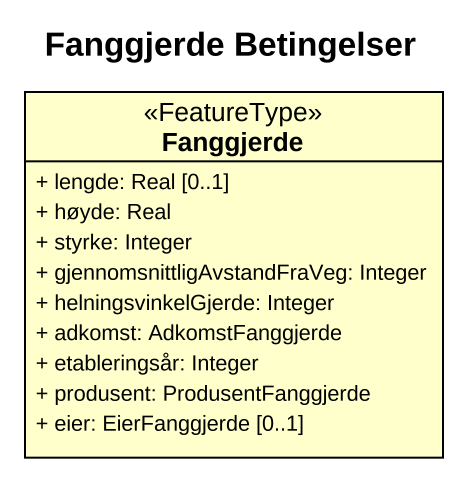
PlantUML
@startuml
title Fanggjerde Betingelser
hide circle
hide empty members
skinparam classAttributeIconSize 0
class Fanggjerde <<FeatureType>> {
  + lengde: Real [0..1]
  + høyde: Real
  + styrke: Integer
  + gjennomsnittligAvstandFraVeg: Integer
  + helningsvinkelGjerde: Integer
  + adkomst: AdkomstFanggjerde
  + etableringsår: Integer
  + produsent: ProdusentFanggjerde
  + eier: EierFanggjerde [0..1]
}
@enduml
